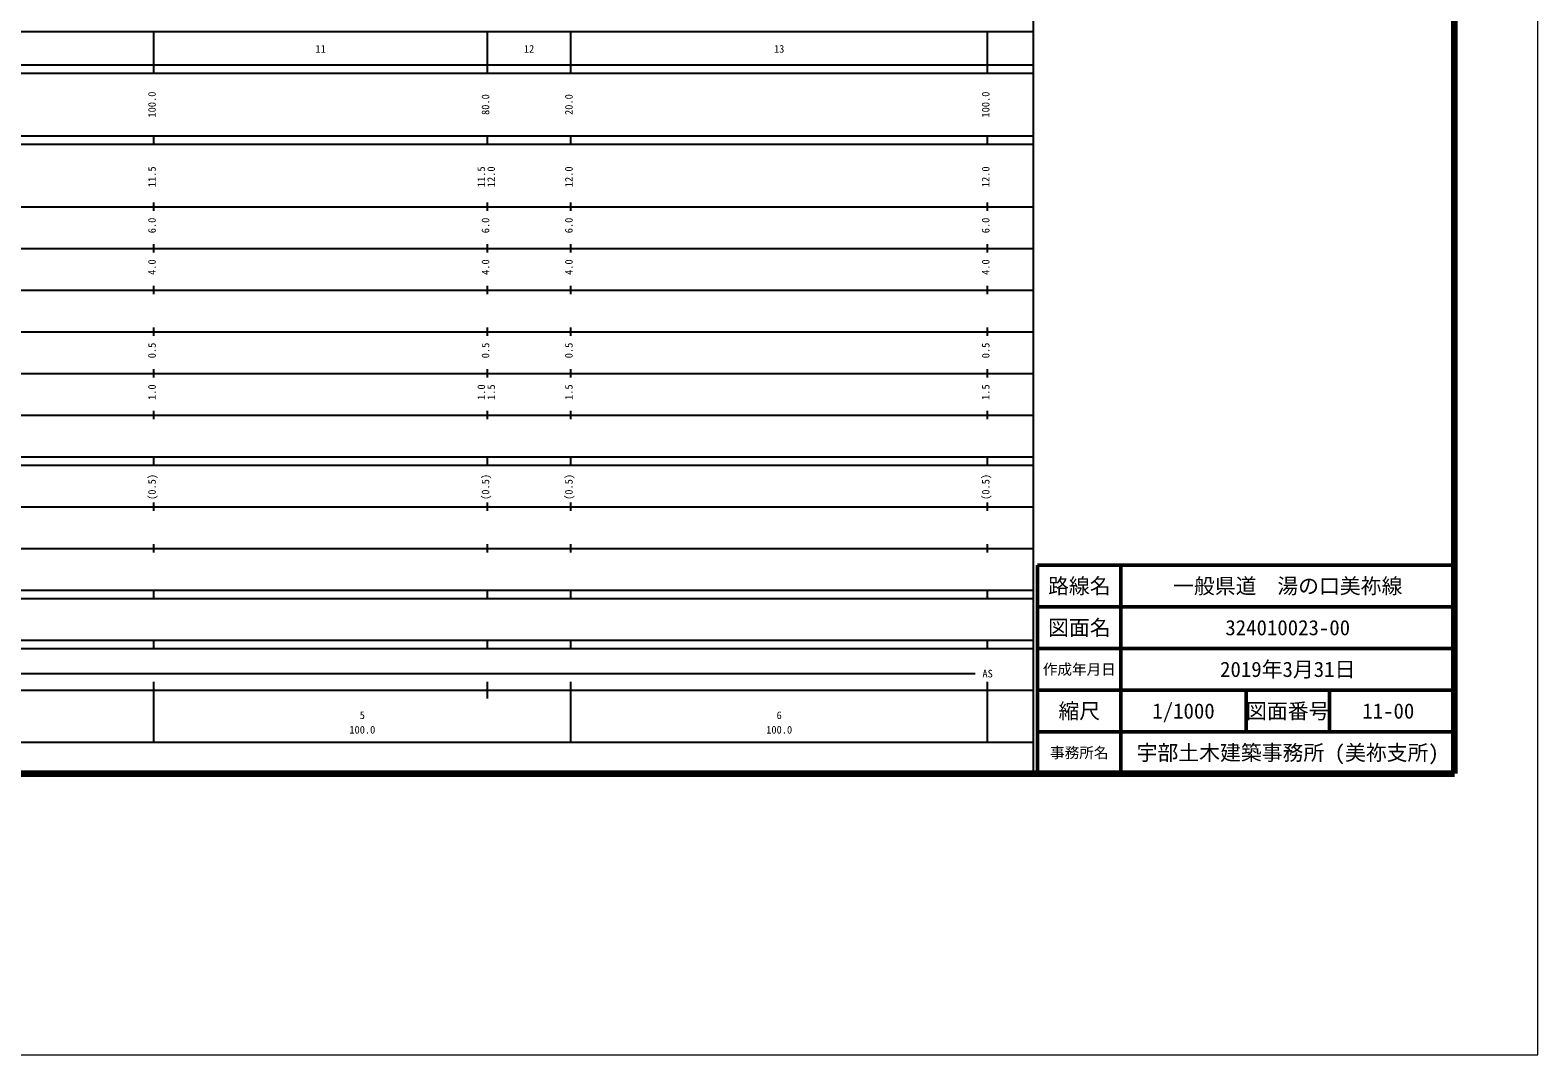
# Model space of a CAD drawing. Units: millimetres on the paper, enlarged 1000 times. Extents: x 0 to 700000, y -47500 to 447500.
# Drawn here: x 338314 to 700000, y -47500 to 198357 of the extents above; entities that cross this region are included whole.
import ezdxf
from ezdxf.enums import TextEntityAlignment as Align

# ---------------------------------------------------------------- set-up
doc = ezdxf.new("R2010")
doc.units = ezdxf.units.MM
doc.header["$LTSCALE"] = 1000
for name, color, linetype, lineweight in [('M-STR-HTXT', 7, 'Continuous', 25), ('S-TTL', 7, 'Continuous', 50), ('作業レイヤ1', 7, 'Continuous', 13)]:
    doc.layers.add(name, color=color, linetype=linetype, lineweight=lineweight)
doc.layers.add('S-TTL-TXT', color=7, linetype='Continuous')
doc.styles.add('ＭＳ ゴシック', font='')
doc.styles.get('ＭＳ ゴシック').set_extended_font_data('MS Gothic')

msp = doc.modelspace()

# ---------------------------------------------------------------- linework, layer by layer
at = {"layer": 'M-STR-HTXT'}
for p, q in [((579000, 20000), (579000, 370000)), ((579000, 20000), (579000, 370000)), ((68000, 198000), (579000, 198000)), ((68000, 198000), (579000, 198000)), ((368000, 188000), (368000, 198000)), ((448000, 188000), (448000, 198000)), ((468000, 188000), (468000, 198000)), ((568000, 188000), (568000, 198000)), ((40000, 190000), (579000, 190000)), ((40000, 190000), (579000, 190000)), ((40000, 188000), (579000, 188000)), ((40000, 188000), (579000, 188000)), ((40000, 173000), (579000, 173000)), ((40000, 173000), (579000, 173000)), ((40000, 171000), (579000, 171000)), ((40000, 171000), (579000, 171000)), ((368000, 171000), (368000, 173000)), ((448000, 171000), (448000, 173000)), ((468000, 171000), (468000, 173000)), ((568000, 171000), (568000, 173000)), ((40000, 156000), (579000, 156000)), ((40000, 156000), (579000, 156000)), ((368000, 155000), (368000, 157000)), ((448000, 155000), (448000, 157000)), ((468000, 155000), (468000, 157000)), ((568000, 155000), (568000, 157000)), ((46000, 146000), (579000, 146000)), ((46000, 146000), (579000, 146000)), ((368000, 145000), (368000, 147000)), ((448000, 145000), (448000, 147000)), ((468000, 145000), (468000, 147000)), ((568000, 145000), (568000, 147000)), ((52000, 136000), (579000, 136000)), ((52000, 136000), (579000, 136000)), ((368000, 135000), (368000, 137000)), ((448000, 135000), (448000, 137000)), ((468000, 135000), (468000, 137000)), ((568000, 135000), (568000, 137000)), ((368000, 125000), (368000, 127000)), ((448000, 125000), (448000, 127000)), ((468000, 125000), (468000, 127000)), ((568000, 125000), (568000, 127000)), ((46000, 126000), (579000, 126000)), ((46000, 126000), (579000, 126000)), ((52000, 116000), (579000, 116000)), ((52000, 116000), (579000, 116000)), ((368000, 115000), (368000, 117000)), ((448000, 115000), (448000, 117000)), ((468000, 115000), (468000, 117000)), ((568000, 115000), (568000, 117000)), ((46000, 106000), (579000, 106000)), ((46000, 106000), (579000, 106000)), ((368000, 105000), (368000, 107000)), ((448000, 105000), (448000, 107000)), ((468000, 105000), (468000, 107000)), ((568000, 105000), (568000, 107000)), ((40000, 96000), (579000, 96000)), ((40000, 96000), (579000, 96000)), ((368000, 94000), (368000, 96000)), ((448000, 94000), (448000, 96000)), ((468000, 94000), (468000, 96000)), ((568000, 94000), (568000, 96000)), ((40000, 94000), (579000, 94000)), ((40000, 94000), (579000, 94000)), ((49000, 84000), (579000, 84000)), ((49000, 84000), (579000, 84000)), ((368000, 83000), (368000, 85000)), ((448000, 83000), (448000, 85000)), ((468000, 83000), (468000, 85000)), ((568000, 83000), (568000, 85000)), ((40000, 74000), (579000, 74000)), ((40000, 74000), (579000, 74000)), ((368000, 73000), (368000, 75000)), ((448000, 73000), (448000, 75000)), ((468000, 73000), (468000, 75000)), ((568000, 73000), (568000, 75000)), ((40000, 64000), (579000, 64000)), ((40000, 64000), (579000, 64000)), ((40000, 62000), (579000, 62000)), ((40000, 62000), (579000, 62000)), ((368000, 62000), (368000, 64000)), ((448000, 62000), (448000, 64000)), ((468000, 62000), (468000, 64000)), ((568000, 62000), (568000, 64000)), ((40000, 52000), (579000, 52000)), ((40000, 52000), (579000, 52000)), ((368000, 50000), (368000, 52000)), ((448000, 50000), (448000, 52000)), ((468000, 50000), (468000, 52000)), ((568000, 50000), (568000, 52000)), ((40000, 50000), (579000, 50000)), ((40000, 50000), (579000, 50000)), ((71000, 44000), (565000, 44000)), ((40000, 40000), (579000, 40000)), ((40000, 40000), (579000, 40000)), ((368000, 27500), (368000, 42000)), ((448000, 38000), (448000, 42000)), ((468000, 27500), (468000, 42000)), ((568000, 27500), (568000, 42000)), ((68000, 27500), (579000, 27500)), ((68000, 27500), (579000, 27500))]:
    msp.add_line(p, q, dxfattribs=at)
at = {"layer": 'S-TTL', "color": 2, "lineweight": 140}
for p, q in [((680000, 20000), (680000, 380000)), ((680000, 20000), (680000, 380000)), ((40000, 20000), (680000, 20000)), ((40000, 20000), (680000, 20000))]:
    msp.add_line(p, q, dxfattribs=at)
at = {"layer": 'S-TTL', "color": 2}
for p, q in [((680000, 70000), (580000, 70000)), ((580000, 70000), (580000, 20000)), ((680000, 70000), (580000, 70000)), ((580000, 70000), (580000, 20000))]:
    msp.add_line(p, q, dxfattribs=at)
at = {"layer": 'S-TTL'}
for p, q in [((600000, 70000), (600000, 20000)), ((600000, 70000), (600000, 20000)), ((680000, 60000), (580000, 60000)), ((680000, 60000), (580000, 60000)), ((680000, 50000), (580000, 50000)), ((680000, 50000), (580000, 50000)), ((680000, 40000), (580000, 40000)), ((680000, 40000), (580000, 40000)), ((630000, 40000), (630000, 30000)), ((630000, 40000), (630000, 30000)), ((650000, 40000), (650000, 30000)), ((650000, 40000), (650000, 30000)), ((680000, 30000), (580000, 30000)), ((680000, 30000), (580000, 30000))]:
    msp.add_line(p, q, dxfattribs=at)
at = {"layer": '作業レイヤ1'}
msp.add_lwpolyline([(0, -47500), (700000, -47500), (700000, 447500), (0, 447500)], close=True, dxfattribs=at)

# ---------------------------------------------------------------- texts
at = {"layer": 'M-STR-HTXT', "style": 'ＭＳ ゴシック'}
for s, p in [('11', (408000, 192405)), ('12', (458000, 192405)), ('13', (518000, 192405)), ('AS', (568000, 42500)), ('5', (418000, 32523)), ('6', (518000, 32523)), ('100.0', (418000, 29033)), ('100.0', (518000, 29033))]:
    msp.add_text(s, height=1833, dxfattribs=at).set_placement(p, align=Align.BOTTOM_CENTER)
for s, p in [('100.0', (369000, 180500)), ('80.0', (449000, 180500)), ('20.0', (469000, 180500)), ('100.0', (569000, 180500)), ('11.5', (369000, 163174)), ('11.5', (448000, 163174)), ('12.0', (450370, 163174)), ('12.0', (469000, 163174)), ('12.0', (569000, 163174)), ('6.0', (369000, 151500)), ('6.0', (449000, 151500)), ('6.0', (469000, 151500)), ('6.0', (569000, 151500)), ('4.0', (369000, 141500)), ('4.0', (449000, 141500)), ('4.0', (469000, 141500)), ('4.0', (569000, 141500)), ('0.5', (369000, 121500)), ('0.5', (449000, 121500)), ('0.5', (469000, 121500)), ('0.5', (569000, 121500)), ('1.0', (369000, 111500)), ('1.0', (448000, 111500)), ('1.5', (450370, 111500)), ('1.5', (469000, 111500)), ('1.5', (569000, 111500)), ('(0.5)', (369000, 88764)), ('(0.5)', (449000, 88764)), ('(0.5)', (469000, 88764)), ('(0.5)', (569000, 88764))]:
    msp.add_text(s, height=1833, rotation=90, dxfattribs=at).set_placement(p, align=Align.BOTTOM_CENTER)
at = {"layer": 'S-TTL-TXT', "style": 'ＭＳ ゴシック'}
for s, height, p in [('路線名', 3666, (590000, 65000)), ('路線名', 3666, (590000, 65000)), ('路線名', 3666, (590000, 65000)), ('路線名', 3666, (590000, 65000)), ('一般県道\u3000湯の口美祢線', 3666, (640000, 65000)), ('一般県道\u3000湯の口美祢線', 3666, (640000, 65000)), ('図面名', 3666, (590000, 55000)), ('図面名', 3666, (590000, 55000)), ('図面名', 3666, (590000, 55000)), ('図面名', 3666, (590000, 55000)), ('324010023-00', 3666, (640000, 55000)), ('324010023-00', 3666, (640000, 55000)), ('2019年3月31日', 3666, (640000, 45000)), ('作成年月日', 2566, (590000, 45000)), ('作成年月日', 2566, (590000, 45000)), ('作成年月日', 2566, (590000, 45000)), ('作成年月日', 2566, (590000, 45000)), ('縮尺', 3666, (590000, 35000)), ('縮尺', 3666, (590000, 35000)), ('縮尺', 3666, (590000, 35000)), ('縮尺', 3666, (590000, 35000)), ('1/1000', 3666, (615000, 35000)), ('1/1000', 3666, (615000, 35000)), ('図面番号', 3666, (640000, 35000)), ('図面番号', 3666, (640000, 35000)), ('図面番号', 3666, (640000, 35000)), ('図面番号', 3666, (640000, 35000)), ('11-00', 3666, (664125, 35000)), ('事務所名', 2566, (590000, 25000)), ('事務所名', 2566, (590000, 25000)), ('事務所名', 2566, (590000, 25000)), ('事務所名', 2566, (590000, 25000)), ('宇部土木建築事務所 (美祢支所)', 3666, (640000, 25000))]:
    msp.add_text(s, height=height, dxfattribs=at).set_placement(p, align=Align.MIDDLE_CENTER)

doc.saveas('drawing.dxf')
